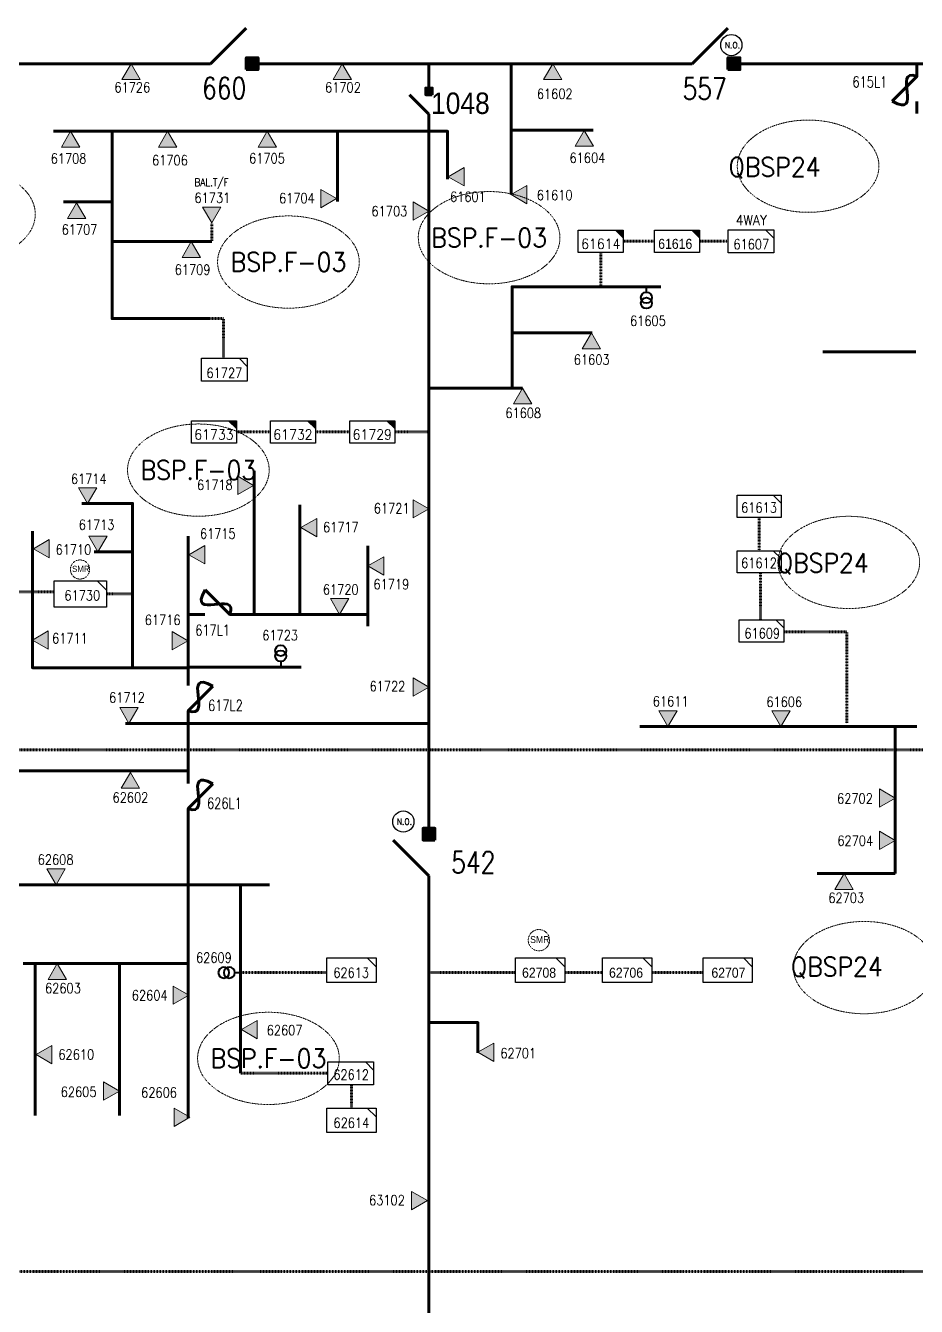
# Model space of a CAD drawing. Header units: metres. Extents: x 65984 to 144644, y -19036 to 23726.
# Drawn here: x 131934 to 132349, y 20681 to 21278 of the extents above; entities that cross this region are included whole.
import ezdxf
from ezdxf.enums import TextEntityAlignment as Align

# ---------------------------------------------------------------- set-up
doc = ezdxf.new("R2010")
doc.units = ezdxf.units.M
doc.header["$MEASUREMENT"] = 0
doc.linetypes.add('DGN Style 3', pattern=[0.013877, 0, -0.013877])
doc.layers.get('0').update_dxf_attribs({"color": 95, "lineweight": 40})
for name, color, linetype, lineweight in [('ABS', 7, 'Continuous', 40), ('ABS NUMBER', 112, 'Continuous', 30), ('d_switch', 95, 'Continuous', 40), ('d_tf', 1, 'Continuous', 40), ('d_tf no', 6, 'Continuous', 40), ('d_ug cable', 95, 'Continuous', 40), ('d_village name', 7, 'Continuous', 40), ('fedr no', 95, 'Continuous', 40), ('O H MAIN FEEDER', 4, 'Continuous', 100), ('SW N O', 114, 'Continuous', 30)]:
    doc.layers.add(name, color=color, linetype=linetype, lineweight=lineweight)
doc.styles.add('Style-Arial', font='arial.ttf')
doc.styles.add('Style-msdefault', font='msdefault.shx')
doc.styles.add('Style-simplex', font='simplex.shx')
doc.styles.add('Style-STANDARD', font='STANDARD.shx')

# ---------------------------------------------------------------- blocks, each defined once
blk = doc.blocks.new('TRANS_2_1')
at = {"color": 0, "linetype": 'Continuous', "lineweight": 0, "ltscale": 500, "flags": 128}
blk.add_lwpolyline([(8668600, 4991700), (8668600, -5008300), (9500, -8300)], close=True, dxfattribs=at)
at = {"color": 0, "linetype": 'Continuous', "lineweight": 0, "ltscale": 500}
blk.add_solid([(8668600, 4991700), (8668600, -5008300), (9500, -8300)], dxfattribs=at)
blk = doc.blocks.new('FUSE01_1')
at = {"color": 0, "linetype": 'ByBlock', "lineweight": -2, "ltscale": 500}
blk.add_line((0, -8575), (0, -11275), dxfattribs=at)
at = {"color": 0, "linetype": 'ByBlock', "lineweight": -2, "ltscale": 500, "flags": 128}
blk.add_lwpolyline([(0, 25), (0, -2875), (-5600, -8475)], dxfattribs=at)
at = {"color": 0, "linetype": 'ByBlock', "lineweight": -2, "ltscale": 500}
blk.add_open_spline([(-5600, -8475), (1700, -12675), (-5800, -675), (0, -2875)], degree=3, dxfattribs=at)
blk = doc.blocks.new('TFU_1_1')
at = {"layer": 'd_switch', "color": 0, "linetype": 'Continuous', "lineweight": 40, "ltscale": 500}
blk.add_line((0, 5000), (0, 0), dxfattribs=at)
for centre in [(0, 15000), (0, 10000)]:
    blk.add_circle(centre, 5000, dxfattribs=at)
blk = doc.blocks.new('TF_1_1')
at = {"layer": 'd_village name', "color": 0, "linetype": 'Continuous', "lineweight": 30, "ltscale": 500}
blk.add_line((3150, 2475), (4950, 675), dxfattribs=at)
blk.add_3dface([(-5050, 2475), (4950, 2475), (4950, -2525), (-5050, -2525)], dxfattribs=at)
blk = doc.blocks.new('SS_1_1')
at = {"layer": 'd_village name', "color": 0, "linetype": 'ByBlock', "lineweight": -2, "ltscale": 500, "flags": 128}
blk.add_lwpolyline([(3475, 2125), (5225, 2125), (5225, 375)], close=True, dxfattribs=at)
at = {"layer": 'd_village name', "color": 0, "linetype": 'ByBlock', "lineweight": -2, "ltscale": 500, "extrusion": (0, 0, -1)}
blk.add_solid([(-3475, 2125), (-5225, 2125), (-5225, 375)], dxfattribs=at)
at = {"layer": 'd_village name', "color": 0, "linetype": 'ByBlock', "lineweight": -2, "ltscale": 500}
blk.add_3dface([(-4775, 2125), (5225, 2125), (5225, -2875), (-4775, -2875)], dxfattribs=at)
blk = doc.blocks.new('ABS2_1_1')
at = {"color": 0, "linetype": 'ByBlock', "lineweight": -2, "ltscale": 500}
for q in [(-29900, 43500), (0, 0)]:
    blk.add_line((0, 13600), q, dxfattribs=at)
at = {"color": 0, "linetype": 'ByBlock', "lineweight": -2, "ltscale": 500, "flags": 128}
for points in [[(5000, 43600), (-5000, 43600), (-5000, 53600), (5000, 53600)], [(3791, 49653), (3791, 49653), (3791, 49653)]]:
    blk.add_lwpolyline(points, close=True, dxfattribs=at)
at = {"color": 0, "linetype": 'ByBlock', "lineweight": -2, "ltscale": 500}
for points in [[(5000, 43600), (-5000, 43600), (5000, 53600), (-5000, 53600)], [(3791, 49653), (3791, 49653), (3791, 49653)]]:
    blk.add_solid(points, dxfattribs=at)
blk = doc.blocks.new('*U967')
at = {"layer": 'SW N O', "color": 3, "ltscale": 0.426762}
blk.add_circle((0, 0), 16.8, dxfattribs=at)
at = {"layer": 'SW N O', "color": 3, "style": 'Style-STANDARD'}
blk.add_text('N.O.', height=9.6, dxfattribs=at).set_placement((1.7, -0.2), align=Align.MIDDLE_CENTER)
blk = doc.blocks.new('*U2064')
at = {"color": 1, "linetype": 'Continuous', "lineweight": 0, "flags": 128}
blk.add_lwpolyline([(18.3, 14.3), (28.6, 14.3), (28.6, 4)], close=True, dxfattribs=at)
at = {"color": 1, "linetype": 'Continuous', "lineweight": 30, "ltscale": 0.585929, "xscale": 0.005720000000000002, "yscale": 0.005720000000000002, "zscale": 0.006084002084081081}
blk.add_blockref('TF_1_1', (0.3, 0.2), dxfattribs=at)
blk = doc.blocks.new('*U2216')
at = {"color": 251, "linetype": 'Continuous', "lineweight": 0, "flags": 128}
blk.add_lwpolyline([(18.3, 14.3), (28.6, 14.3), (28.6, 4)], close=True, dxfattribs=at)
at = {"color": 251, "linetype": 'Continuous', "lineweight": 30, "ltscale": 0.585929, "xscale": 0.005720000000000002, "yscale": 0.005720000000000002, "zscale": 0.006084002084081081}
blk.add_blockref('TF_1_1', (0.3, 0.2), dxfattribs=at)
blk = doc.blocks.new('*U2336')
at = {"color": 2, "linetype": 'Continuous', "lineweight": 0, "flags": 128}
blk.add_lwpolyline([(18.3, 14.3), (28.6, 14.3), (28.6, 4)], close=True, dxfattribs=at)
at = {"color": 2, "linetype": 'Continuous', "lineweight": 30, "ltscale": 0.585929, "xscale": 0.005720000000000002, "yscale": 0.005720000000000002, "zscale": 0.006084002084081081}
blk.add_blockref('TF_1_1', (0.3, 0.2), dxfattribs=at)
blk = doc.blocks.new('*U2229')
at = {"color": 18, "linetype": 'Continuous', "lineweight": 0, "ltscale": 0.585502, "flags": 128}
blk.add_lwpolyline([(25.7, 3.7), (16.4, 12.8), (25.7, 12.8)], close=True, dxfattribs=at)
at = {"color": 18, "linetype": 'Continuous', "lineweight": 30, "ltscale": 0.545312, "xscale": 0.005131051796615936, "yscale": 0.005131051796615936, "zscale": 0.006090799397692375}
blk.add_blockref('TF_1_1', (0.3, 0.1), dxfattribs=at)

msp = doc.modelspace()

# ---------------------------------------------------------------- linework, layer by layer
at = {"color": 1, "linetype": 'Continuous', "lineweight": 100, "ltscale": 0.426762}
for p, q in [((132160.18, 21260.69), (132160.18, 21199.7)), ((132079.28, 21229.2), (132079.28, 21196.47)), ((132160.18, 21229.67), (132198.5, 21229.67)), ((131974.15, 21196.24), (131951.51, 21196.24)), ((131974.15, 21177.76), (132020.67, 21177.76)), ((132160.65, 21135.23), (132198.03, 21135.23)), ((132121.9, 21109.49), (132165.48, 21109.49)), ((132040.34, 21004), (132040.34, 21070.98)), ((132061.72, 21004), (132061.72, 21055.04)), ((132009.66, 20979.38), (132009.66, 21040.46)), ((131983.75, 21033.14), (131965.82, 21033.14)), ((132093.39, 21004), (132093.39, 21035.98)), ((132121.9, 20953.17), (131980.51, 20953.17)), ((132009.66, 20931.09), (131805.11, 20931.09)), ((132006.41, 20877.94), (132047.56, 20877.94)), ((132033.98, 20877.94), (132033.98, 20790.15)), ((132009.66, 20841.28), (131932.8, 20841.28)), ((131938.31, 20841.28), (131938.31, 20770.41)), ((131977.65, 20841.28), (131977.65, 20770.41))]:
    msp.add_line(p, q, dxfattribs=at)
at = {"color": 1, "linetype": 'DGN Style 3', "lineweight": 140}
for p, q in [((132020.67, 21186.43), (132020.67, 21177.76)), ((132212.5, 21177.9), (132227.06, 21177.9)), ((132248.06, 21177.9), (132261.31, 21177.9)), ((132202, 21156.76), (132202, 21172.65)), ((132032.16, 21089.08), (132048.15, 21089.08)), ((132068.98, 21089.08), (132084.98, 21089.08)), ((132105.97, 21089.08), (132121.94, 21089.08)), ((131926.3, 21014.44), (131947.13, 21014.44)), ((131983.75, 21013.53), (131971.47, 21013.53)), ((132316.74, 20995.88), (132287.4, 20995.88)), ((132033.68, 20837.08), (132074.3, 20837.07)), ((132033.98, 20790.15), (132074.61, 20790.14)), ((132085.77, 20773.91), (132085.77, 20784.79))]:
    msp.add_line(p, q, dxfattribs=at)
at = {"color": 18, "linetype": 'Continuous', "lineweight": 100, "ltscale": 0.426762}
msp.add_line((132348.88, 21126.31), (132305.53, 21126.31), dxfattribs=at)
at = {"color": 18, "linetype": 'DGN Style 3', "lineweight": 140}
for p, q in [((132275.83, 21033.69), (132275.83, 21049.23)), ((132276.45, 21001.77), (132276.45, 21023.58)), ((132316.74, 20953.24), (132316.74, 20995.88))]:
    msp.add_line(p, q, dxfattribs=at)
at = {"color": 251, "linetype": 'DGN Style 3', "lineweight": 140}
for p, q in [((132121.9, 20837.08), (132162.22, 20837.07)), ((132185.17, 20837.07), (132202.78, 20837.07)), ((132225.73, 20837.07), (132249.68, 20837.07))]:
    msp.add_line(p, q, dxfattribs=at)
at = {"color": 2, "linetype": 'DGN Style 3', "lineweight": 140}
msp.add_line((132157.48, 20837.07), (132162.22, 20837.07), dxfattribs=at)
at = {"color": 1, "linetype": 'Continuous', "lineweight": 100, "ltscale": 0.426762, "flags": 128}
for points in [[(131946.92, 21229.2), (132130.6, 21229.2), (132130.6, 21206.84)], [(131974.15, 21229.2), (131974.15, 21141.92), (132019.62, 21141.92)], [(132160.65, 21109.49), (132160.65, 21156.76), (132230.06, 21156.76)], [(131983.75, 20979.11), (131983.75, 21055.76), (131960.15, 21055.76)], [(132009.66, 20979.11), (131937.06, 20979.11), (131937.06, 21042.78)], [(132009.83, 21004), (132013.07, 21004)], [(132030.53, 21004), (132093.39, 21004), (132093.39, 20998.45)], [(132009.66, 20974.48), (132009.66, 20979.45), (132062.33, 20979.45)], [(132009.66, 20926.07), (132009.66, 20955.88)], [(132009.66, 20769.18), (132009.66, 20912.27)], [(132006.41, 20877.94), (131899.68, 20877.94), (131899.68, 20808.4)]]:
    msp.add_lwpolyline(points, dxfattribs=at)
at = {"color": 1, "linetype": 'DGN Style 3', "lineweight": 140, "flags": 128}
msp.add_lwpolyline([(132019.62, 21141.92), (132026.09, 21141.92), (132026.09, 21123.49)], dxfattribs=at)
at = {"color": 214, "linetype": 'DGN Style 3', "lineweight": 140, "flags": 128}
msp.add_lwpolyline([(132386.25, 20931.35), (132386.25, 20940.8), (131072.64, 20940.8), (131072.64, 20901.2)], dxfattribs=at)
at = {"color": 251, "linetype": 'Continuous', "lineweight": 100, "ltscale": 0.426762, "flags": 128}
msp.add_lwpolyline([(132121.9, 20813.7), (132144.69, 20813.7), (132144.69, 20799.58)], dxfattribs=at)
at = {"layer": 'd_ug cable', "color": 2, "linetype": 'DGN Style 3', "lineweight": 100, "flags": 128}
msp.add_lwpolyline([(133075.69, 20697.67), (131684.67, 20697.67), (131684.67, 21535.4), (133075.69, 21535.4)], close=True, dxfattribs=at)
at = {"layer": 'd_ug cable', "color": 2, "linetype": 'DGN Style 3', "lineweight": 13}
for centre, radius in [((131959.23, 21024.93), 4.47), ((132173.16, 20852.14), 4.97)]:
    msp.add_circle(centre, radius, dxfattribs=at)
at = {"layer": 'fedr no', "color": 82, "linetype": 'DGN Style 3', "lineweight": 13, "true_color": 0x1dc70e}
for centre in [(132298.65, 21212.91), (131905.36, 21190.53), (132149.95, 21179.59), (132056.39, 21168.23), (132014.4, 21071.26), (132317.6, 21028.23), (132324.75, 20839.36), (132047.07, 20797.05)]:
    msp.add_ellipse(centre, major_axis=(33.02, 0), ratio=0.651175, dxfattribs=at)
at = {"layer": 'O H MAIN FEEDER', "color": 1, "lineweight": 211, "ltscale": 0.426762}
for p, q in [((131841.02, 21260.69), (132013.29, 21260.69)), ((132041.86, 21260.69), (132122.02, 21260.69)), ((132121.9, 21260.69), (132237.77, 21260.69))]:
    msp.add_line(p, q, dxfattribs=at)
at = {"layer": 'O H MAIN FEEDER', "color": 18, "lineweight": 211, "ltscale": 0.426762}
for p, q in [((132266.84, 21260.69), (132447.66, 21260.69)), ((132349.36, 20951.72), (132220.24, 20951.72)), ((132339.29, 20951.72), (132339.29, 20883.24)), ((132302.92, 20883.24), (132339.29, 20883.24))]:
    msp.add_line(p, q, dxfattribs=at)
at = {"layer": 'O H MAIN FEEDER', "color": 1, "lineweight": 211, "ltscale": 0.426762, "flags": 128}
for points in [[(132121.9, 21249.28), (132121.9, 21260.73)], [(132121.9, 20904.5), (132121.9, 21233.03)]]:
    msp.add_lwpolyline(points, dxfattribs=at)
at = {"layer": 'O H MAIN FEEDER', "color": 251, "lineweight": 211, "ltscale": 0.426762, "flags": 128}
msp.add_lwpolyline([(131976.45, 20514.15), (132121.9, 20514.15), (132121.9, 20875.05)], dxfattribs=at)

# ---------------------------------------------------------------- block references
at = {"color": 5, "linetype": 'Continuous', "lineweight": 106, "ltscale": 0.426762, "xscale": 0.00204845887995154, "yscale": 0.00204845887995154, "zscale": 0.00204845887995154}
msp.add_blockref('FUSE01_1', (132349.36, 21260.64), dxfattribs=at)
at = {"color": 1, "linetype": 'Continuous', "lineweight": 30, "ltscale": 0.553103, "xscale": 0.002099793677959256, "yscale": 0.002099793677959256, "zscale": 0.002441080165275587}
for p in [(132201.53, 21178.69), (132237.09, 21178.69), (132021.19, 21089.8), (132058.01, 21089.8), (132095, 21089.8)]:
    msp.add_blockref('SS_1_1', p, dxfattribs=at)
at = {"color": 1, "linetype": 'Continuous', "lineweight": 30, "ltscale": 0.559101, "xscale": 0.002134063656773712, "yscale": 0.002134063656773712, "zscale": 0.002441080165275587}
msp.add_blockref('TF_1_1', (132272.08, 21177.94), dxfattribs=at)
at = {"color": 1, "linetype": 'Continuous', "lineweight": 40, "ltscale": 0.426762, "xscale": 0.0005121147199878851, "zscale": 0.0005121147199878851}
for p, yscale, rotation in [((132223.29, 21156.76), 0.0005121147199878851, 179.9999999999999), ((132052.8, 20979.46), 0.0005121147199878851, 359.9999999999999), ((132033.95, 20837.04), -0.0005121147199878851, 270.0000000000001)]:
    msp.add_blockref('TFU_1_1', p, dxfattribs=dict(at, yscale=yscale, rotation=rotation))
at = {"color": 1, "linetype": 'Continuous', "lineweight": 30, "ltscale": 0.559817, "xscale": 0.002138364142072221, "yscale": 0.002138364142072221, "zscale": 0.002441080165275587}
msp.add_blockref('TF_1_1', (132026.63, 21118.17), dxfattribs=at)
at = {"color": 18, "linetype": 'Continuous', "lineweight": 30, "ltscale": 0.545312, "xscale": 0.4007815733022567, "yscale": 0.4007815733022567, "zscale": 0.4007815733022567}
for p in [(132275.82, 21054.38), (132275.82, 21028.56)]:
    msp.add_blockref('*U2229', p, dxfattribs=at)
at = {"color": 2, "linetype": 'Continuous', "lineweight": 30, "ltscale": 0.61027, "xscale": 0.002441080165275587, "yscale": 0.002441080165275587, "zscale": 0.002441080165275587}
msp.add_blockref('TF_1_1', (131959.46, 21013.58), dxfattribs=at)
at = {"color": 1, "linetype": 'Continuous', "lineweight": 106, "ltscale": 0.426762, "xscale": 0.00204845887995154, "yscale": 0.00204845887995154, "zscale": 0.00204845887995154}
for p, rotation in [((132034.93, 21004), 269.9999999999999), ((132009.66, 20953.22), 179.9999999999997), ((132009.66, 20907.6), 179.9999999999997)]:
    msp.add_blockref('FUSE01_1', p, dxfattribs=dict(at, rotation=rotation))
at = {"color": 18, "linetype": 'Continuous', "lineweight": 30, "ltscale": 0.552309, "xscale": 0.002096865993917568, "yscale": 0.002096865993917568, "zscale": 0.002441080165275587}
msp.add_blockref('TF_1_1', (132277.02, 20996.35), dxfattribs=at)
at = {"color": 1, "linetype": 'Continuous', "lineweight": 0, "xscale": 0.4012293440304244, "yscale": 0.4012293440304244, "zscale": 0.4012293440304244}
for p in [(132085.77, 20838.12), (132085.77, 20768.16)]:
    msp.add_blockref('*U2064', p, dxfattribs=at)
at = {"color": 2, "linetype": 'Continuous', "lineweight": 0, "xscale": 0.4012293440304244, "yscale": 0.4012293440304244, "zscale": 0.4012293440304244}
msp.add_blockref('*U2336', (132173.69, 20838.12), dxfattribs=at)
at = {"color": 251, "linetype": 'Continuous', "lineweight": 0, "xscale": 0.4012293440304244, "yscale": 0.4012293440304244, "zscale": 0.4012293440304244}
for p in [(132214.25, 20838.12), (132261.15, 20838.12)]:
    msp.add_blockref('*U2216', p, dxfattribs=at)
at = {"color": 1, "linetype": 'Continuous', "lineweight": 30, "ltscale": 0.559313, "xscale": 0.002135337966979145, "yscale": 0.002135337966979145, "zscale": 0.002441080165275587}
msp.add_blockref('TF_1_1', (132085.53, 20790.18), dxfattribs=at)
at = {"layer": 'ABS', "color": 7, "linetype": 'Continuous', "lineweight": 211, "ltscale": 0.829472, "xscale": 0.000555747191877611, "yscale": 0.000555747191877611, "zscale": 0.0003680335276451397}
for p, rotation in [((132012.47, 21260.69), 269.9999999999996), ((132237.05, 21260.69), 269.9999999999996), ((132121.9, 20874.56), 359.9999999999997)]:
    msp.add_blockref('ABS2_1_1', p, dxfattribs=dict(at, rotation=rotation))
at = {"layer": 'ABS', "color": 7, "linetype": 'Continuous', "lineweight": 211, "ltscale": 0.57827, "xscale": 0.0003032882137266909, "yscale": 0.0003032882137266909, "zscale": 0.0003680335276451397, "rotation": 359.9999999999996}
msp.add_blockref('ABS2_1_1', (132121.9, 21233.03), dxfattribs=at)
at = {"layer": 'd_tf', "color": 1, "linetype": 'Continuous', "lineweight": 0, "ltscale": 0.426762, "xscale": 8.535245333131417e-07, "zscale": 8.535245333131417e-07}
for p, yscale, rotation in [((131983.04, 21260.69), 8.535245333131417e-07, 270.0000000000005), ((132081.52, 21260.69), 8.535245333131417e-07, 270), ((132179.59, 21260.69), 8.535245333131417e-07, 270), ((131954.82, 21229.2), 8.535245333131417e-07, 270.0000000000005), ((132000.09, 21229.2), 8.535245333131417e-07, 270.0000000000005), ((132046.49, 21229.2), 8.535245333131417e-07, 270), ((132194.32, 21229.61), 8.535245333131417e-07, 270), ((132130.86, 21208.01), 8.535245333131417e-07, 359.9999999999999), ((132078.88, 21197.81), 8.535245333131417e-07, 180.0000000000001), ((132160.17, 21199.71), 8.535245333131417e-07, 359.9999999999999), ((131957.64, 21195.9), 8.535245333131417e-07, 270.0000000000005), ((132020.67, 21186.43), -8.535245333131417e-07, 89.99999999999991), ((132121.9, 21191.96), 8.535245333131417e-07, 180.0000000000001), ((132011.1, 21177.76), 8.535245333131417e-07, 270), ((132197.61, 21135.23), 8.535245333131417e-07, 270), ((132165.54, 21109.49), 8.535245333131417e-07, 270), ((132040.16, 21064.13), 8.535245333131417e-07, 180), ((131962.76, 21055.63), 8.535245333131417e-07, 90.00000000000031), ((132121.9, 21053.2), 8.535245333131417e-07, 180), ((131937.5, 21034.59), 8.535245333131417e-07, 359.9999999999998), ((131967.55, 21033.14), 8.535245333131417e-07, 90.00000000000031), ((132080.25, 21004), 8.535245333131417e-07, 90.00000000000001), ((132009.57, 20991.7), 8.535245333131417e-07, 180), ((132121.9, 20970.12), 8.535245333131417e-07, 180), ((131981.99, 20953.17), 8.535245333131417e-07, 90.00000000000001), ((131982.73, 20930.35), 8.535245333131417e-07, 270), ((131948.05, 20877.94), 8.535245333131417e-07, 90.00000000000001), ((131948.64, 20841.28), 8.535245333131417e-07, 270.0000000000005), ((132010, 20826.51), 8.535245333131417e-07, 180.0000000000004), ((132034.47, 20810.5), 8.535245333131417e-07, 359.9999999999998), ((131938.77, 20798.81), 8.535245333131417e-07, 359.9999999999998), ((131977.65, 20781.77), 8.535245333131417e-07, 180.0000000000004), ((132010.47, 20769.6), 8.535245333131417e-07, 180.0000000000004)]:
    msp.add_blockref('TRANS_2_1', p, dxfattribs=dict(at, yscale=yscale, rotation=rotation))
for p, yscale in [((132062.18, 21044.49), 8.535245333131417e-07), ((132010, 21031.78), 8.535245333131417e-07), ((132093.39, 21026.6), 8.535245333131417e-07), ((131937.06, 20991.99), -8.535245333131417e-07)]:
    msp.add_blockref('TRANS_2_1', p, dxfattribs=dict(at, yscale=yscale))
at = {"layer": 'd_tf', "color": 18, "linetype": 'Continuous', "lineweight": 0, "ltscale": 0.426762, "xscale": 8.535245333131417e-07, "yscale": 8.535245333131417e-07, "zscale": 8.535245333131417e-07}
for p, rotation in [((132233.29, 20951.72), 89.99999999999997), ((132285.95, 20951.72), 89.99999999999997), ((132339.29, 20918.34), 180), ((132339.29, 20898.66), 180), ((132315.45, 20883.24), 270)]:
    msp.add_blockref('TRANS_2_1', p, dxfattribs=dict(at, rotation=rotation))
at = {"layer": 'd_tf', "color": 251, "linetype": 'Continuous', "lineweight": 0, "ltscale": 0.426762, "xscale": 8.535245333131417e-07, "yscale": 8.535245333131417e-07, "zscale": 8.535245333131417e-07}
for p, rotation in [((132144.69, 20799.94), 359.9999999999998), ((132121.23, 20730.74), 180)]:
    msp.add_blockref('TRANS_2_1', p, dxfattribs=dict(at, rotation=rotation))
at = {"layer": 'SW N O', "color": 3, "xscale": 0.2950694635422144, "yscale": 0.2950694635422144, "zscale": 0.2950694635422144}
for p in [(132262.86, 21269.36), (132109.94, 20907.45)]:
    msp.add_blockref('*U967', p, dxfattribs=at)

# ---------------------------------------------------------------- texts
at = {"color": 5, "linetype": 'Continuous', "lineweight": 80, "style": 'Style-STANDARD', "width": 0.833333}
msp.add_text('615L1', height=5.121, dxfattribs=at).set_placement((132327.44, 21252.18), align=Align.MIDDLE_CENTER)
at = {"color": 1, "linetype": 'Continuous', "lineweight": 80, "style": 'Style-STANDARD', "width": 0.833333}
for s, p in [('617L1', (132021.04, 20996.65)), ('617L2', (132027.02, 20961.56)), ('626L1', (132026.55, 20915.95))]:
    msp.add_text(s, height=5.121, dxfattribs=at).set_placement(p, align=Align.MIDDLE_CENTER)
at = {"layer": 'ABS NUMBER', "color": 7, "lineweight": 140, "width": 0.88}
for s, style, p in [('660', 'Style-STANDARD', (132026.41, 21249.29)), ('557', 'Style-STANDARD', (132250.42, 21249.04)), ('1048', 'Style-Arial', (132136.56, 21242.26)), ('542', 'Style-STANDARD', (132142.57, 20888.44))]:
    msp.add_text(s, height=10, dxfattribs=dict(at, style=style)).set_placement(p, align=Align.MIDDLE_CENTER)
at = {"layer": 'd_tf no', "color": 1, "linetype": 'Continuous', "lineweight": 40, "width": 0.909091}
for s, height, style, p in [('61726', 4.694, 'Style-STANDARD', (131983.6, 21249.65)), ('61702', 4.694, 'Style-STANDARD', (132081.81, 21249.63)), ('61602', 4.694, 'Style-STANDARD', (132180.55, 21246.66)), ('61708', 4.694, 'Style-STANDARD', (131953.87, 21216.49)), ('61706', 4.694, 'Style-STANDARD', (132001.16, 21215.69)), ('61705', 4.694, 'Style-STANDARD', (132046.4, 21216.57)), ('61604', 4.694, 'Style-STANDARD', (132195.77, 21216.8)), ('BAL.T/F', 3.676, 'Style-STANDARD', (132020.54, 21205.41)), ('61731', 4.694, 'Style-STANDARD', (132020.94, 21198.16)), ('61704', 4.694, 'Style-STANDARD', (132060.32, 21197.99)), ('61601', 4.694, 'Style-STANDARD', (132140.03, 21198.67)), ('61610', 4.694, 'Style-STANDARD', (132180.53, 21199.44)), ('61703', 4.694, 'Style-STANDARD', (132103.46, 21191.97)), ('61707', 4.694, 'Style-STANDARD', (131958.99, 21183.42)), ('61614', 4.694, 'Style-simplex', (132201.99, 21176.72)), ('61616', 4.694, 'Style-msdefault', (132236.71, 21176.72)), ('61607', 4.694, 'Style-STANDARD', (132272.17, 21176.54)), ('61709', 4.694, 'Style-STANDARD', (132011.7, 21164.7)), ('61605', 4.694, 'Style-STANDARD', (132223.96, 21140.85)), ('61603', 4.694, 'Style-STANDARD', (132197.76, 21122.76)), ('61727', 4.694, 'Style-STANDARD', (132026.53, 21116.55)), ('61608', 4.694, 'Style-STANDARD', (132165.83, 21097.9)), ('61733', 4.694, 'Style-simplex', (132021.65, 21087.83)), ('61732', 4.694, 'Style-simplex', (132058.48, 21087.83)), ('61729', 4.694, 'Style-simplex', (132095.47, 21087.83)), ('61714', 4.694, 'Style-STANDARD', (131963.33, 21067.2)), ('61718', 4.694, 'Style-STANDARD', (132022.08, 21064.35)), ('61721', 4.694, 'Style-STANDARD', (132104.53, 21053.43)), ('61713', 4.694, 'Style-STANDARD', (131966.94, 21045.8)), ('61715', 4.694, 'Style-STANDARD', (132023.46, 21041.64)), ('61717', 4.694, 'Style-STANDARD', (132080.83, 21044.66)), ('61710', 4.694, 'Style-STANDARD', (131956.18, 21034.19)), ('61719', 4.694, 'Style-STANDARD', (132104.38, 21018.04)), ('61720', 4.694, 'Style-STANDARD', (132080.78, 21015.62)), ('61716', 4.694, 'Style-STANDARD', (131997.76, 21001.42)), ('61723', 4.694, 'Style-STANDARD', (132052.52, 20994.26)), ('61711', 4.694, 'Style-STANDARD', (131954.54, 20992.83)), ('61722', 4.694, 'Style-STANDARD', (132102.55, 20970.49)), ('61712', 4.694, 'Style-STANDARD', (131981.11, 20965.26)), ('62602', 4.694, 'Style-STANDARD', (131982.73, 20918.65)), ('62608', 4.694, 'Style-STANDARD', (131947.84, 20889.71)), ('62609', 4.694, 'Style-STANDARD', (132021.65, 20843.98)), ('62613', 4.694, 'Style-STANDARD', (132085.63, 20836.98)), ('62603', 4.694, 'Style-STANDARD', (131951.27, 20829.8)), ('62604', 4.694, 'Style-STANDARD', (131991.71, 20826.43)), ('62607', 4.694, 'Style-STANDARD', (132054.62, 20810.21)), ('62610', 4.694, 'Style-STANDARD', (131957.47, 20798.84)), ('62612', 4.694, 'Style-STANDARD', (132085.63, 20789.45)), ('62605', 4.694, 'Style-STANDARD', (131958.59, 20781.46)), ('62606', 4.694, 'Style-STANDARD', (131996.07, 20781.17)), ('62614', 4.694, 'Style-STANDARD', (132085.73, 20767.03))]:
    msp.add_text(s, height=height, dxfattribs=dict(at, style=style)).set_placement(p, align=Align.MIDDLE_CENTER)
at = {"layer": 'd_tf no', "color": 7, "linetype": 'Continuous', "lineweight": 40, "style": 'Style-simplex', "width": 0.909091}
msp.add_text('4WAY', height=4.694, dxfattribs=at).set_placement((132272.17, 21187.78), align=Align.MIDDLE_CENTER)
at = {"layer": 'd_tf no', "color": 18, "linetype": 'Continuous', "lineweight": 40, "style": 'Style-STANDARD', "width": 0.909091}
for s, p in [('61613', (132275.78, 21053.79)), ('61612', (132275.78, 21027.97)), ('61609', (132277.24, 20995.17)), ('61611', (132234.59, 20963.46)), ('61606', (132287.51, 20963.26)), ('62702', (132320.5, 20918.2)), ('62704', (132320.6, 20898.51)), ('62703', (132316.41, 20871.9))]:
    msp.add_text(s, height=4.694, dxfattribs=at).set_placement(p, align=Align.MIDDLE_CENTER)
at = {"layer": 'd_tf no', "color": 1, "linetype": 'Continuous', "lineweight": 40, "style": 'Style-msdefault', "width": 0.945946}
for height, p in [(2.894, (131955.53, 21026.65)), (3.216, (132169.05, 20854.05))]:
    msp.add_text('SMR', height=height, dxfattribs=at).set_placement(p, align=Align.TOP_LEFT)
at = {"layer": 'd_tf no', "color": 2, "linetype": 'Continuous', "lineweight": 40, "width": 0.909091}
for s, style, p in [('61730', 'Style-STANDARD', (131960.28, 21012.84)), ('62708', 'Style-msdefault', (132173.22, 20836.98))]:
    msp.add_text(s, height=4.694, dxfattribs=dict(at, style=style)).set_placement(p, align=Align.MIDDLE_CENTER)
at = {"layer": 'd_tf no', "color": 251, "linetype": 'Continuous', "lineweight": 40, "width": 0.909091}
for s, style, p in [('62706', 'Style-msdefault', (132213.78, 20836.98)), ('62707', 'Style-msdefault', (132261.5, 20836.98)), ('62701', 'Style-STANDARD', (132163.52, 20799.46)), ('63102', 'Style-STANDARD', (132102.33, 20730.96))]:
    msp.add_text(s, height=4.694, dxfattribs=dict(at, style=style)).set_placement(p, align=Align.MIDDLE_CENTER)
at = {"layer": 'fedr no', "color": 6, "linetype": 'Continuous', "lineweight": 40, "char_height": 8.852, "width": 104.798, "attachment_point": 5, "style": 'Style-STANDARD'}
for insert in [(132280.22, 21212.11), (132302.69, 21027.56), (132309.25, 20839.33)]:
    msp.add_mtext('^IQBSP24', dxfattribs=dict(at, insert=insert))
at = {"layer": 'fedr no', "color": 6, "linetype": 'Continuous', "lineweight": 40, "char_height": 8.852, "attachment_point": 5, "style": 'Style-STANDARD'}
for insert in [(132149.95, 21179.59), (132056.39, 21168.23), (132014.4, 21071.26), (132047.07, 20797.05)]:
    msp.add_mtext('BSP.F-03', dxfattribs=dict(at, insert=insert))

doc.saveas('drawing.dxf')
